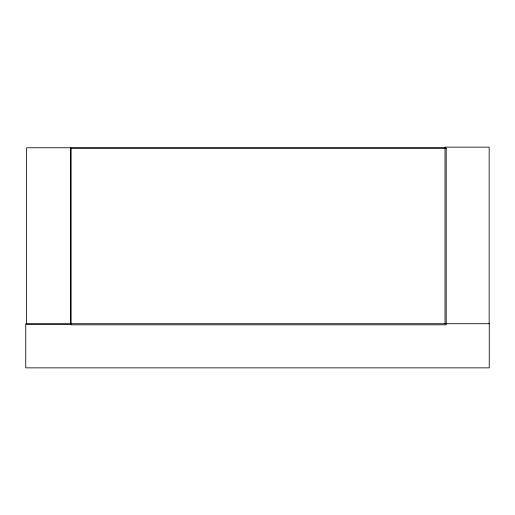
<?xml version="1.0" encoding="UTF-8"?>
<svg xmlns="http://www.w3.org/2000/svg" width="515" height="515" viewBox="0 0 515 515"><rect width="100%" height="100%" fill="white"/><g stroke="black" fill="none" stroke-linecap="round" stroke-linejoin="round"><path stroke-width="0.77" d="M445.147 147.773L26.593 147.773L26.593 324.341L70.735 324.341L70.735 147.773M489.166 323.716L489.166 147.142L445.024 147.142L445.024 323.716M446.209 148.23L70.993 148.23L70.993 324.804L446.209 324.804L446.209 148.23M489.25 323.716L25.75 323.716L25.75 367.858L489.25 367.858L489.25 323.716"/></g></svg>
